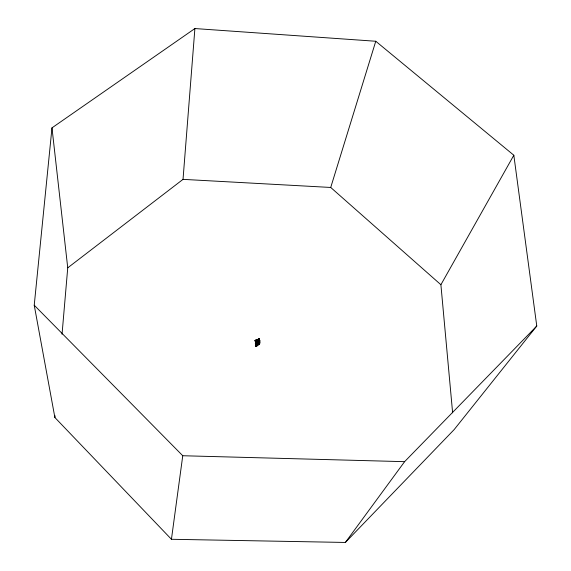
<?xml version="1.0" encoding="UTF-8"?>
<svg xmlns="http://www.w3.org/2000/svg" width="571" height="571" viewBox="0 0 571 571"><rect width="100%" height="100%" fill="white"/><g stroke="black" fill="none" stroke-linecap="round" stroke-linejoin="round"><path stroke-width="0.86" d="M256.836 343.214L256.065 342.721L256.85 341.786L256.172 342.35L256.436 343.542L256.272 341.95L257.1 341.529L256.215 343.514L257.078 344.17L258.092 343.906L256.65 342.443L256.864 341.265L258.356 341.494L257.178 343.464L257.471 344.07L258.684 341.836C257.464 340.901 258.113 341.265 257.236 341.929L256.864 341.265L258.392 341.472L257.236 341.929L258.356 341.494L258.328 340.908M258.87 342.257L258.613 344.884L259.048 338.475L258.613 344.884L258.67 342.464M256.743 341.087L256.179 340.794L256.807 341.201L256.65 340.63L257.335 341.522L256.45 341.365L255.858 340.53L256.593 340.345L255.865 340.202L256.365 339.602L257.885 339.41M256.379 343.963L257.728 343.87L256.7 344.32L256.379 343.963L257.528 343.407L257.471 344.306L256.379 343.963L257.114 343.428L257.471 344.306L257.528 343.407L256.386 343.692L257.471 344.306M259.255 340.138L259.327 338.503L258.556 344.591L259.791 343.035L259.876 340.823L259.148 339.716L259.876 340.823L258.556 344.591L259.113 344.613L259.791 343.035L259.148 339.716M258.734 343.778L258.642 344.67L258.799 342.329M256.436 343.542L256.479 342.8M256.008 343.242L256.429 343.328L256.022 343.949C256.586 345.005 254.909 342.728 256.086 344.413L256.907 343.885L255.68 343.371L256.907 343.885L256.386 344.356L255.965 343.499L256.429 343.328L256.907 343.885L256.386 344.356L256.429 343.328L255.637 343.771L256.086 344.413L256.522 344.213L256.229 343.278L255.68 343.371L256.522 344.213L255.63 343.899L256.522 344.213M258.806 341.801L258.877 344.049M257.178 339.624L255.865 340.202L256.6 340.651M256.193 342.95L256.343 342.443L256.065 342.721L256.65 342.9C256.072 341.094 258.071 342.036 256.607 343.97L256.772 342.193L258.192 343L257.45 343.742L256.864 341.265M62.039 334.256L67.742 267.828L183.027 179.358L194.897 28.55L375.768 41.255L513.829 155.233L536.769 326.02L454.159 429.585L345.369 542.45L171.436 539.281L54.887 417.522L34.231 305.214L51.982 127.861L194.897 28.55M54.887 417.522L55.037 415.745M258.92 341.344L258.513 344.013M259.02 340.287L259.148 338.881M257.735 339.938L259.263 340.188L259.555 341.158L258.527 341.544L258.456 339.395L259.263 340.188L258.984 340.623L259.198 338.524M257.093 341.636L257.043 342.336L258.278 342.907L259.648 340.295L259.434 342.022M258.956 340.751L259.034 340.18M257.043 344.149L257.55 344.627L257.642 343.842M258.192 343L257.221 342.543L258.028 343.614L257.542 343.821L257.364 342L258.335 342.322L257.471 344.07L258.013 342.843L256.65 342.443L256.822 341.073L256.693 341.472M258.684 341.836L258.135 342.993L258.335 342.322L257.285 342.657M257.507 340.252L257.592 340.159M171.436 539.281L182.756 455.737L34.231 305.214M257.414 344.32L257.792 344.734L256.386 344.313L256.465 344.727L257.171 344.748L257.393 344.027L257.093 344.527L256.193 344.327L256.843 344.292L257.385 345.369L256.579 345.312L256.258 343.992L256.579 345.312L257.742 345.519L257.2 344.327L257.792 344.734L257.385 345.369L255.451 346.019L256.094 345.041L257.186 345.448L257.007 345.919L255.451 346.019L256.094 345.041L255.308 345.605L256.329 345.705L256.458 344.641M257.45 343.742L257.364 342M257.186 345.448L257.792 344.734L256.258 346.14L256.329 345.705M257.2 341.287L257.871 341.729L257.806 341.351C256.95 341.872 256.943 340.08 255.808 341.065L255.059 340.801L256.143 340.259L255.38 340.345C254.809 341.058 256.086 341.33 256.143 340.537L255.059 340.937L255.708 340.302L257.186 341.351L258.506 341.429M256.579 345.312L256.465 344.727L257.385 345.369M257.078 344.17L258.756 342.279L259.113 344.613M258.791 342.778L259.056 341.758L259.598 341.644L258.934 341.908L259.091 343.542L258.934 341.908L259.598 341.644M452.625 412.804L440.898 284.729L330.723 187.459L375.768 41.255M257.171 344.748L257.393 344.027L256.193 344.327L255.494 343.378L255.337 343.771L256.679 344.541M257.685 339.538L258.135 339.488M255.323 340.873L256.201 340.873L255.944 340.23L255.294 340.937L256.636 340.709L255.858 340.53L256.45 341.365M257.55 344.627L257.764 344.085M258.092 343.906L258.756 342.279M256.215 343.514L256.772 342.193L257.628 344.149L258.52 343.299L258.535 342.2L257.657 342.857L256.971 342.686L257.35 342.878M257.878 343.763L257.178 343.956L258.121 343.321L258.013 342.843L257.35 342.957L257.542 343.821L257.821 343.385L257.357 343.314L258.121 343.321M255.451 346.019L255.901 345.134L256.665 344.955M255.915 344.299L256.122 343.913L255.337 343.771L256.372 343.285L255.337 343.771M258.998 340.516L258.899 339.952M257.178 343.464L257.821 343.385L257.178 343.464L257.542 343.821L257.621 342.671L256.272 341.95L257.1 341.801M440.898 284.729L513.829 155.233M259.555 341.158L258.884 341.601L259.662 340.687L258.427 339.973L259.555 341.158L259.263 340.188M256.358 343.671L256.672 343.142L256.7 344.32M256.436 344.127L257.528 343.407L256.857 344.077M345.369 542.45L404.603 461.668L536.769 326.02M256.665 343.556L255.63 343.899L255.965 343.499M257.207 343.878L256.843 344.292L257.414 343.849M256.393 341.065L258.178 341.351L257.378 341.372L257.806 341.351L256.4 340.359L257.064 339.481L257.521 339.774L257.828 340.095L256.365 339.602M255.865 344.042L255.637 343.771M256.136 343.035L256.65 342.743L256.151 342.329L256.693 342.3M257.007 345.919L257.742 345.519L257.05 344.641L257.535 344.948M258.527 341.544L259.255 341.158L258.449 340.93L258.97 341.636M255.58 345.591L256.629 345.084M257.999 341.18L257.664 341.337L258.185 341.344M255.059 340.801L256.143 340.537L255.059 340.937L255.944 340.23M256.636 340.052L257.899 339.267L256.871 339.966M255.772 343.471L256.229 343.278M255.237 340.759L255.808 341.065M256.65 340.63L256.179 340.794L256.615 340.808M257.4 343.749L258.171 343.549M256.636 340.709L255.936 340.88L255.38 340.345L256.201 340.873M255.858 340.53L256.529 340.409M182.756 455.737L404.603 461.668M257.093 344.527L256.35 344.506L256.258 343.992M256.907 343.885L256.415 343.863L256.657 344.17M183.027 179.358L330.723 187.459M257.657 343.092L258.52 343.299M256.358 343.2L256.964 343.464M256.386 343.692L257.121 344.049M257.457 341.301L257.871 341.729M259.648 340.466L258.82 342.436L259.448 342.179L259.791 343.035M257.043 341.065L257.335 341.565M257.899 342.165L258.228 342.828M255.901 345.134L256.258 346.14M257.5 343.449L257.614 343.849M257.385 341.08L257.5 341.515M51.982 127.861L67.742 267.828M256.386 344.313L256.393 345.062M256.7 340.78L256.243 340.58L256.7 340.78M258.52 339.731L258.52 339.731"/></g></svg>
